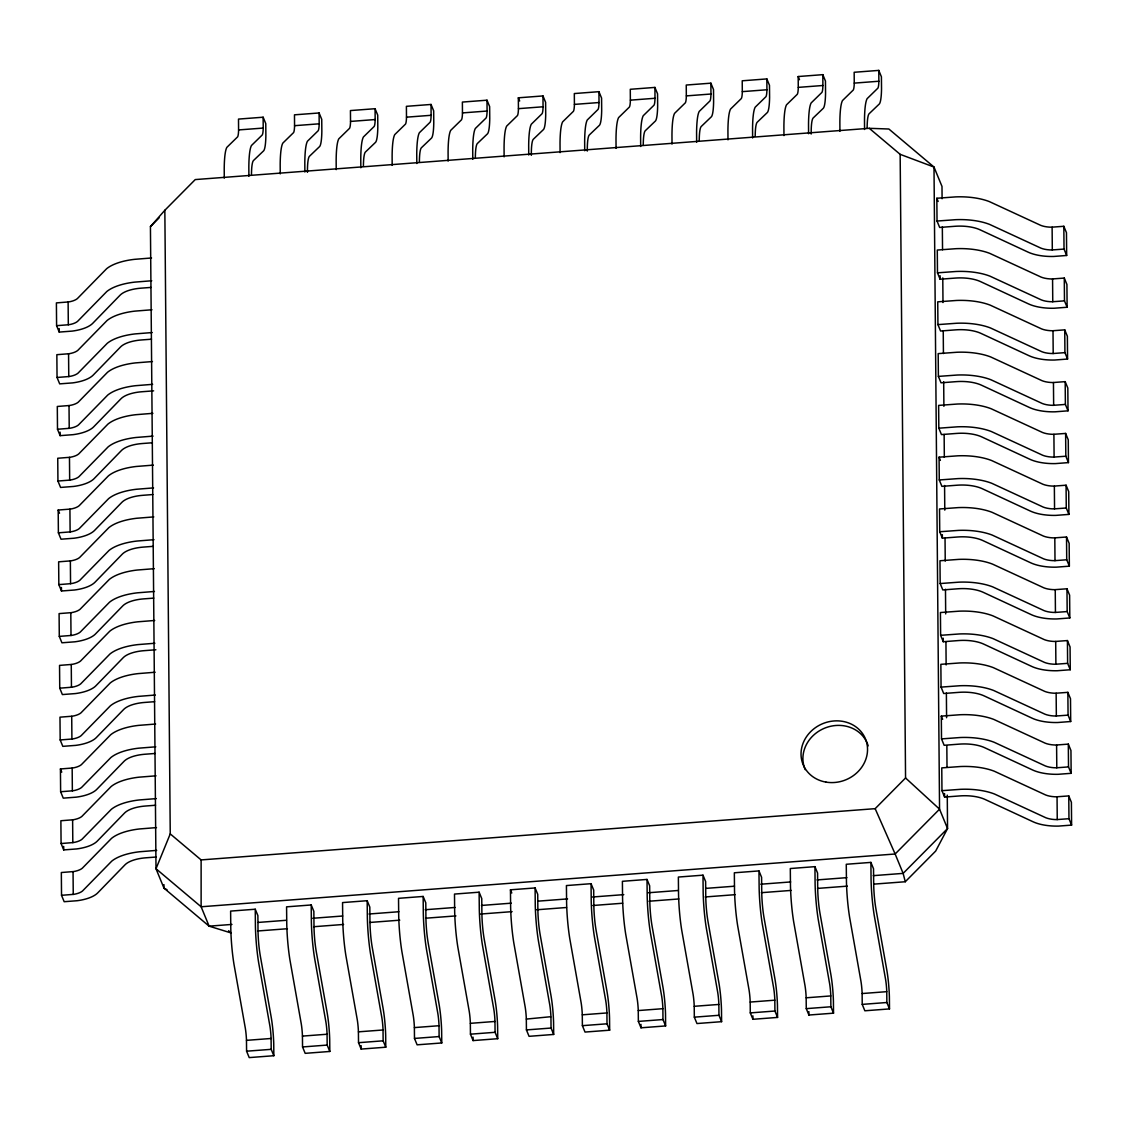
<?xml version="1.0" encoding="UTF-8"?>
<svg xmlns="http://www.w3.org/2000/svg" width="1128" height="1128" viewBox="0 0 1128 1128"><rect width="100%" height="100%" fill="white"/><g stroke="black" fill="none" stroke-linecap="round" stroke-linejoin="round"><path stroke-width="1.5" d="M251.473 174.516A27.396 4.061 85.7 0 1 253.476 160.543L263.557 150.898A32.021 4.738 85.7 0 0 265.87 135.628L265.771 123.615L263.134 117.213L238.501 119.089L238.586 130.383A16.116 2.383 85.7 0 1 237.613 136.855L226.869 147.345A43.301 6.415 85.7 0 0 224.218 168.777L224.275 178.153M263.134 117.213L263.219 128.507A16.116 2.383 85.7 0 1 262.232 134.979L251.502 145.47A43.301 6.415 85.7 0 0 248.837 166.902L248.893 176.278M307.45 172.344A27.396 4.061 85.7 0 1 309.439 156.298L319.52 146.64A32.021 4.738 85.7 0 0 321.847 131.37L321.734 119.356L319.097 112.969L294.478 114.83L294.563 126.124A16.116 2.383 85.7 0 1 293.576 132.596L282.846 143.087A43.301 6.415 85.7 0 0 280.181 164.519L280.238 173.895M319.097 112.969L319.182 124.249A16.116 2.383 85.7 0 1 318.195 130.721L307.465 141.212A43.301 6.415 85.7 0 0 304.814 162.643L304.87 172.02M363.413 165.999A27.396 4.061 85.7 0 1 365.416 152.04L375.483 142.396A32.021 4.738 85.7 0 0 377.809 127.112L377.711 115.098L375.074 108.711L350.441 110.572L350.526 121.866A16.116 2.383 85.7 0 1 349.539 128.338L338.809 138.829A43.301 6.415 85.7 0 0 336.158 160.261L336.214 169.637M375.074 108.711L375.159 119.991A16.116 2.383 85.7 0 1 374.172 126.463L363.442 136.953A43.301 6.415 85.7 0 0 360.777 158.399L360.833 167.762M419.39 161.755A27.396 4.061 85.7 0 1 421.379 147.782L431.46 138.138A32.021 4.738 85.7 0 0 433.772 122.853L433.674 110.84L431.037 104.453L406.404 106.328L406.489 117.608A16.116 2.383 85.7 0 1 405.516 124.08L394.786 134.57A43.301 6.415 85.7 0 0 392.121 156.002L392.177 165.379M431.037 104.453L431.122 115.733A16.116 2.383 85.7 0 1 430.135 122.205L419.404 132.695A43.301 6.415 85.7 0 0 416.74 154.141L416.81 163.504M475.353 157.497A27.396 4.061 85.7 0 1 477.356 143.524L487.423 133.88A32.021 4.738 85.7 0 0 489.749 118.609L489.637 106.582L487 100.195L462.381 102.07L462.466 113.35A16.116 2.383 85.7 0 1 461.479 119.822L450.749 130.312A43.301 6.415 85.7 0 0 448.084 151.758L448.14 161.121M487 100.195L487.084 111.475A16.116 2.383 85.7 0 1 486.112 117.961L475.381 128.437A43.301 6.415 85.7 0 0 472.717 149.883L472.773 159.26M531.33 155.326A27.396 4.061 85.7 0 1 533.318 139.266L543.4 129.621A32.021 4.738 85.7 0 0 545.712 114.351L545.614 102.338L542.977 95.936L518.344 97.812L518.429 109.092A16.116 2.383 85.7 0 1 517.456 115.564L506.712 126.054A43.301 6.415 85.7 0 0 504.061 147.5L504.117 156.862M542.977 95.936L543.061 107.23A16.116 2.383 85.7 0 1 542.074 113.702L531.344 124.193A43.301 6.415 85.7 0 0 528.679 145.625L528.736 155.001M587.293 151.067A27.396 4.061 85.7 0 1 589.281 135.007L599.363 125.363A32.021 4.738 85.7 0 0 601.689 110.093L601.576 98.08L598.94 91.678L574.321 93.553L574.406 104.848A16.116 2.383 85.7 0 1 573.419 111.319L562.689 121.81A43.301 6.415 85.7 0 0 560.024 143.242L560.08 152.618M598.94 91.678L599.024 102.972A16.116 2.383 85.7 0 1 598.037 109.444L587.307 119.935A43.301 6.415 85.7 0 0 584.656 141.367L584.713 150.743M643.256 144.722A27.396 4.061 85.7 0 1 645.258 130.749L655.326 121.105A32.021 4.738 85.7 0 0 657.652 105.835L657.553 93.821L654.917 87.42L630.284 89.295L630.369 100.589A16.116 2.383 85.7 0 1 629.382 107.061L618.652 117.552A43.301 6.415 85.7 0 0 616.001 138.984L616.057 148.36M654.917 87.42L655.001 98.714A16.116 2.383 85.7 0 1 654.014 105.186L643.284 115.676A43.301 6.415 85.7 0 0 640.619 137.108L640.676 146.485M699.233 140.464A27.396 4.061 85.7 0 1 701.221 126.505L711.303 116.847A32.021 4.738 85.7 0 0 713.615 101.576L713.516 89.563L710.88 83.176L686.247 85.037L686.332 96.331A16.116 2.383 85.7 0 1 685.359 102.803L674.629 113.293A43.301 6.415 85.7 0 0 671.964 134.725L672.02 144.102M710.88 83.176L710.964 94.456A16.116 2.383 85.7 0 1 709.977 100.928L699.247 111.418A43.301 6.415 85.7 0 0 696.582 132.85L696.653 142.227M755.196 136.22A27.396 4.061 85.7 0 1 757.198 122.247L767.266 112.603A32.021 4.738 85.7 0 0 769.592 97.318L769.479 85.305L766.843 78.918L742.224 80.793L742.309 92.073A16.116 2.383 85.7 0 1 741.322 98.545L730.591 109.035A43.301 6.415 85.7 0 0 727.927 130.467L727.983 139.844M766.843 78.918L766.927 90.198A16.116 2.383 85.7 0 1 765.954 96.67L755.224 107.16A43.301 6.415 85.7 0 0 752.559 128.606L752.616 137.968M811.173 134.049A27.396 4.061 85.7 0 1 813.161 117.989L823.243 108.344A32.021 4.738 85.7 0 0 825.555 93.06L825.456 81.047L822.82 74.659L798.187 76.535L798.271 87.815A16.116 2.383 85.7 0 1 797.299 94.287L786.554 104.777A43.301 6.415 85.7 0 0 783.904 126.223L783.96 135.586M822.82 74.659L822.904 85.939A16.116 2.383 85.7 0 1 821.917 92.411L811.187 102.902A43.301 6.415 85.7 0 0 808.522 124.348L808.579 133.71M867.136 127.704A27.396 4.061 85.7 0 1 869.124 113.731L879.205 104.086A32.021 4.738 85.7 0 0 881.532 88.816L881.419 76.803L878.782 70.401L854.164 72.277L854.249 83.557A16.116 2.383 85.7 0 1 853.261 90.028L842.531 100.519A43.301 6.415 85.7 0 0 839.866 121.965L839.923 131.327M878.782 70.401L878.867 81.681A16.116 2.383 85.7 0 1 877.88 88.167L867.15 98.644A43.301 6.415 85.7 0 0 864.499 120.09L864.556 129.466M942.091 198.739L941.993 186.43L933.998 167.043L888.864 129.015L869.265 128.31L195.243 179.578L164.843 210.259L170.243 833.888L156.002 868.743L163.983 888.145L209.117 926.159L231.254 932.997L228.561 930.727M231.959 924.424L209.117 926.159L201.122 906.771L156.002 868.743L150.433 226.615L164.843 210.259M150.433 226.615L159.076 217.901M170.243 833.888L201.122 859.917L875.159 808.663L905.558 777.967L900.158 154.339L869.265 128.31M873.678 884.14L905.276 881.743L935.676 851.062L947.548 828.558L947.266 795.127M151.053 287.414L140.944 288.176A27.396 11.21 -0.5 0 0 120.047 295.226L92.792 323.257A32.021 13.099 -0.5 0 1 72.22 331.096L59.234 332.083L56.597 325.682L56.4 302.896L68.625 301.937A16.116 6.599 -0.5 0 0 77.338 298.624L106.61 268.732A43.301 17.724 -0.5 0 1 134.5 259.341L151.547 257.974M56.597 325.682L68.822 324.723A16.116 6.599 -0.5 0 0 77.536 321.409L106.807 291.517A43.301 17.724 -0.5 0 1 134.697 282.127L151.744 280.759M151.505 339.204L141.395 339.965A27.396 11.21 -0.5 0 0 120.499 347.001L93.243 375.046A32.021 13.099 -0.5 0 1 72.671 382.885L59.685 383.873L57.049 377.471L56.851 354.685L69.076 353.727A16.116 6.599 -0.5 0 0 77.79 350.399L107.061 320.521A43.301 17.724 -0.5 0 1 134.951 311.116L151.998 309.763M57.049 377.471L69.273 376.512A16.116 6.599 -0.5 0 0 77.987 373.185L107.259 343.307A43.301 17.724 -0.5 0 1 135.148 333.902L152.195 332.548M153.634 390.852L141.832 391.754A27.396 11.21 -0.5 0 0 120.95 398.79L93.68 426.835A32.021 13.099 -0.5 0 1 73.108 434.661L60.136 435.648L57.5 429.26L57.302 406.475L69.513 405.502A16.116 6.599 -0.5 0 0 78.241 402.188L107.512 372.296A43.301 17.724 -0.5 0 1 135.388 362.906L152.449 361.552M57.5 429.26L69.71 428.287A16.116 6.599 -0.5 0 0 78.438 424.974L107.71 395.082A43.301 17.724 -0.5 0 1 135.586 385.691L152.647 384.338M152.393 442.768L142.283 443.53A27.396 11.21 -0.5 0 0 121.401 450.565L94.132 478.61A32.021 13.099 -0.5 0 1 73.56 486.45L60.574 487.437L57.937 481.036L57.739 458.25L69.964 457.291A16.116 6.599 -0.5 0 0 78.678 453.978L107.95 424.086A43.301 17.724 -0.5 0 1 135.839 414.695L152.9 413.327M57.937 481.036L70.162 480.077A16.116 6.599 -0.5 0 0 78.875 476.763L108.147 446.871A43.301 17.724 -0.5 0 1 136.037 437.481L153.098 436.113M152.844 494.543L142.734 495.319A27.396 11.21 -0.5 0 0 121.852 502.355L94.583 530.4A32.021 13.099 -0.5 0 1 74.011 538.225L61.025 539.212L58.388 532.825L58.191 510.039L70.415 509.08A16.116 6.599 -0.5 0 0 79.129 505.753L108.401 475.875A43.301 17.724 -0.5 0 1 136.291 466.47L153.352 465.117M58.388 532.825L70.613 531.866A16.116 6.599 -0.5 0 0 79.327 528.538L108.598 498.661A43.301 17.724 -0.5 0 1 136.488 489.256L153.549 487.902M153.295 546.333L143.185 547.108A27.396 11.21 -0.5 0 0 122.289 554.144L95.034 582.189A32.021 13.099 -0.5 0 1 74.462 590.014L61.476 591.001L58.839 584.614L58.642 561.829L70.867 560.856A16.116 6.599 -0.5 0 0 79.58 557.542L108.852 527.65A43.301 17.724 -0.5 0 1 136.742 518.26L153.803 516.906M58.839 584.614L71.064 583.641A16.116 6.599 -0.5 0 0 79.778 580.328L109.049 550.436A43.301 17.724 -0.5 0 1 136.939 541.045L154 539.692M153.746 598.122L143.637 598.883A27.396 11.21 -0.5 0 0 122.74 605.919L95.485 633.964A32.021 13.099 -0.5 0 1 74.913 641.804L61.927 642.791L59.29 636.389L59.093 613.604L71.318 612.645A16.116 6.599 -0.5 0 0 80.032 609.317L109.303 579.439A43.301 17.724 -0.5 0 1 137.193 570.035L154.24 568.681M59.29 636.389L71.515 635.431A16.116 6.599 -0.5 0 0 80.229 632.103L109.501 602.225A43.301 17.724 -0.5 0 1 137.39 592.82L154.437 591.467M155.875 649.77L144.088 650.673A27.396 11.21 -0.5 0 0 123.192 657.709L95.922 685.754A32.021 13.099 -0.5 0 1 75.35 693.579L62.378 694.566L59.742 688.179L59.544 665.393L71.755 664.42A16.116 6.599 -0.5 0 0 80.483 661.107L109.754 631.215A43.301 17.724 -0.5 0 1 137.63 621.824L154.691 620.471M59.742 688.179L71.952 687.206A16.116 6.599 -0.5 0 0 80.68 683.892L109.952 654A43.301 17.724 -0.5 0 1 137.827 644.61L154.888 643.256M154.635 701.686L144.525 702.448A27.396 11.21 -0.5 0 0 123.643 709.498L96.373 737.529A32.021 13.099 -0.5 0 1 75.802 745.368L62.815 746.355L60.179 739.954L59.981 717.168L72.206 716.209A16.116 6.599 -0.5 0 0 80.934 712.896L110.192 683.004A43.301 17.724 -0.5 0 1 138.081 673.613L155.142 672.246M60.179 739.954L72.403 738.995A16.116 6.599 -0.5 0 0 81.131 735.682L110.389 705.79A43.301 17.724 -0.5 0 1 138.279 696.399L155.34 695.031M155.086 753.476L144.976 754.237A27.396 11.21 -0.5 0 0 124.094 761.273L96.825 789.318A32.021 13.099 -0.5 0 1 76.253 797.158L63.267 798.145L60.63 791.743L60.433 768.958L72.657 767.999A16.116 6.599 -0.5 0 0 81.371 764.671L110.643 734.793A43.301 17.724 -0.5 0 1 138.532 725.389L155.593 724.035M60.63 791.743L72.855 790.784A16.116 6.599 -0.5 0 0 81.569 787.457L110.84 757.579A43.301 17.724 -0.5 0 1 138.73 748.174L155.791 746.821M155.537 805.251L145.427 806.026A27.396 11.21 -0.5 0 0 124.531 813.062L97.276 841.107A32.021 13.099 -0.5 0 1 76.704 848.933L63.718 849.92L61.081 843.532L60.884 820.747L73.108 819.774A16.116 6.599 -0.5 0 0 81.822 816.46L111.094 786.568A43.301 17.724 -0.5 0 1 138.984 777.178L156.045 775.824M61.081 843.532L73.306 842.56A16.116 6.599 -0.5 0 0 82.02 839.246L111.291 809.354A43.301 17.724 -0.5 0 1 139.181 799.963L156.242 798.61M155.988 857.04L145.879 857.802A27.396 11.21 -0.5 0 0 124.982 864.838L97.727 892.882A32.021 13.099 -0.5 0 1 77.155 900.722L64.169 901.709L61.532 895.308L61.335 872.522L73.56 871.563A16.116 6.599 -0.5 0 0 82.273 868.25L111.545 838.358A43.301 17.724 -0.5 0 1 139.435 828.967L156.482 827.6M61.532 895.308L73.757 894.349A16.116 6.599 -0.5 0 0 82.471 891.035L111.742 861.143A43.301 17.724 -0.5 0 1 139.632 851.753L156.679 850.385M238.6 129.931L263.219 128.07M294.563 125.687L319.196 123.812M350.54 121.429L375.159 119.554M406.503 117.171L431.136 115.296M462.48 112.913L487.099 111.037M518.443 108.655L543.061 106.779M574.406 104.396L599.038 102.535M630.383 100.152L655.001 98.277M686.346 95.894L710.978 94.019M742.323 91.636L766.941 89.761M798.286 87.378L822.904 85.502M854.249 83.12L878.881 81.244M936.832 198.26L955.67 196.892A43.301 17.724 -0.5 0 1 989.369 201.602L1040.749 225.36A16.116 6.599 -0.5 0 0 1051.578 227.193L1063.831 226.291L1066.468 232.692L1066.665 255.478L1053.679 256.465A32.021 13.099 -0.5 0 1 1028.101 252.136L980.077 229.816A27.396 11.21 -0.5 0 0 954.838 226.291L939.666 227.447L937.03 221.046L936.832 198.26L938.158 201.461M937.03 221.046L955.853 219.678A43.301 17.724 -0.5 0 1 989.566 224.387L1040.947 248.146A16.116 6.599 -0.5 0 0 1051.775 249.979L1064.028 249.076L1066.665 255.478M937.481 272.835L956.304 271.467A43.301 17.724 -0.5 0 1 990.017 276.177L1041.384 299.921A16.116 6.599 -0.5 0 0 1052.227 301.754L1064.479 300.866L1067.116 307.253L1054.13 308.24A32.021 13.099 -0.5 0 1 1028.553 303.925L980.528 281.605A27.396 11.21 -0.5 0 0 955.289 278.08L940.117 279.222L937.481 272.835L937.283 250.049L956.107 248.682A43.301 17.724 -0.5 0 1 989.82 253.391L1041.186 277.135A16.116 6.599 -0.5 0 0 1052.029 278.968L1064.282 278.08L1066.919 284.467L1067.116 307.253M937.932 324.61L956.755 323.243A43.301 17.724 -0.5 0 1 990.455 327.952L1041.835 351.71A16.116 6.599 -0.5 0 0 1052.678 353.543L1064.931 352.641L1067.567 359.042L1054.581 360.029A32.021 13.099 -0.5 0 1 1029.004 355.701L980.979 333.394A27.396 11.21 -0.5 0 0 955.726 329.855L940.569 331.012L937.932 324.61L937.735 301.839L956.558 300.457A43.301 17.724 -0.5 0 1 990.257 305.166L1041.638 328.925A16.116 6.599 -0.5 0 0 1052.48 330.758L1064.733 329.855L1067.37 336.257L1067.567 359.042M938.383 376.399L957.207 375.032A43.301 17.724 -0.5 0 1 990.906 379.741L1042.286 403.5A16.116 6.599 -0.5 0 0 1053.129 405.333L1065.382 404.43L1068.019 410.832L1055.033 411.819A32.021 13.099 -0.5 0 1 1029.441 407.49L981.43 385.17A27.396 11.21 -0.5 0 0 956.177 381.645L941.02 382.801L938.383 376.399L938.186 353.614L957.009 352.246A43.301 17.724 -0.5 0 1 990.708 356.956L1042.089 380.714A16.116 6.599 -0.5 0 0 1052.932 382.547L1065.185 381.645L1067.821 388.046L1068.019 410.832M938.82 428.189L957.658 426.807A43.301 17.724 -0.5 0 1 991.357 431.531L1042.737 455.275A16.116 6.599 -0.5 0 0 1053.58 457.108L1065.819 456.22L1068.456 462.607L1055.47 463.594A32.021 13.099 -0.5 0 1 1029.892 459.279L981.868 436.959A27.396 11.21 -0.5 0 0 956.629 433.42L941.457 434.576L938.82 428.189L938.623 405.403L957.46 404.021A43.301 17.724 -0.5 0 1 991.159 408.745L1042.54 432.489A16.116 6.599 -0.5 0 0 1053.383 434.322L1065.622 433.434L1068.258 439.821L1068.456 462.607M939.074 457.178L957.912 455.811A43.301 17.724 -0.5 0 1 991.611 460.52L1042.991 484.279A16.116 6.599 -0.5 0 0 1053.834 486.112L1066.073 485.209L1068.709 491.611L1068.907 514.396L1055.921 515.383A32.021 13.099 -0.5 0 1 1030.343 511.054L982.319 488.734A27.396 11.21 -0.5 0 0 957.08 485.209L941.908 486.365L939.271 479.964L939.074 457.178L940.399 460.379M939.271 479.964L958.109 478.596A43.301 17.724 -0.5 0 1 991.808 483.306L1043.188 507.064A16.116 6.599 -0.5 0 0 1054.031 508.897L1066.27 507.995L1068.907 514.396M939.723 531.753L958.546 530.386A43.301 17.724 -0.5 0 1 992.259 535.095L1043.626 558.854A16.116 6.599 -0.5 0 0 1054.468 560.672L1066.721 559.784L1069.358 566.171L1056.372 567.158A32.021 13.099 -0.5 0 1 1030.795 562.844L982.77 540.524A27.396 11.21 -0.5 0 0 957.531 536.999L942.359 538.155L939.723 531.753L939.525 508.968L958.349 507.6A43.301 17.724 -0.5 0 1 992.062 512.309L1043.428 536.068A16.116 6.599 -0.5 0 0 1054.271 537.901L1066.524 536.999L1069.161 543.386L1069.358 566.171M940.174 583.543L958.997 582.161A43.301 17.724 -0.5 0 1 992.696 586.87L1044.077 610.629A16.116 6.599 -0.5 0 0 1054.92 612.462L1067.173 611.573L1069.809 617.961L1056.823 618.948A32.021 13.099 -0.5 0 1 1031.246 614.633L983.221 592.313A27.396 11.21 -0.5 0 0 957.982 588.774L942.811 589.93L940.174 583.543L939.976 560.757L958.8 559.375A43.301 17.724 -0.5 0 1 992.499 564.099L1043.879 587.843A16.116 6.599 -0.5 0 0 1054.722 589.676L1066.975 588.788L1069.612 595.175L1069.809 617.961M940.625 635.318L959.449 633.95A43.301 17.724 -0.5 0 1 993.148 638.659L1044.528 662.418A16.116 6.599 -0.5 0 0 1055.371 664.251L1067.624 663.349L1070.26 669.75L1057.274 670.737A32.021 13.099 -0.5 0 1 1031.683 666.408L983.672 644.088A27.396 11.21 -0.5 0 0 958.419 640.563L943.262 641.719L940.625 635.318L940.428 612.532L959.251 611.164A43.301 17.724 -0.5 0 1 992.95 615.874L1044.331 639.632A16.116 6.599 -0.5 0 0 1055.173 641.465L1067.426 640.563L1070.063 646.964L1070.26 669.75M941.062 687.107L959.9 685.739A43.301 17.724 -0.5 0 1 993.599 690.449L1044.979 714.193A16.116 6.599 -0.5 0 0 1055.822 716.026L1068.061 715.138L1070.698 721.525L1057.711 722.512A32.021 13.099 -0.5 0 1 1032.134 718.198L984.11 695.877A27.396 11.21 -0.5 0 0 958.87 692.352L943.699 693.494L941.062 687.107L940.865 664.321L959.702 662.954A43.301 17.724 -0.5 0 1 993.401 667.663L1044.782 691.408A16.116 6.599 -0.5 0 0 1055.625 693.241L1067.863 692.352L1070.5 698.74L1070.698 721.525M941.316 716.111L960.154 714.729A43.301 17.724 -0.5 0 1 993.853 719.438L1045.233 743.197A16.116 6.599 -0.5 0 0 1056.076 745.03L1068.315 744.127L1070.951 750.529L1071.149 773.315L1058.163 774.301A32.021 13.099 -0.5 0 1 1032.585 769.973L984.561 747.667A27.396 11.21 -0.5 0 0 959.322 744.127L944.15 745.284L941.513 738.896L941.316 716.111L942.641 719.297M941.513 738.896L960.351 737.515A43.301 17.724 -0.5 0 1 994.05 742.224L1045.43 765.982A16.116 6.599 -0.5 0 0 1056.273 767.815L1068.512 766.913L1071.149 773.315M941.965 790.672L960.788 789.304A43.301 17.724 -0.5 0 1 994.501 794.013L1045.867 817.772A16.116 6.599 -0.5 0 0 1056.71 819.605L1068.963 818.702L1071.6 825.104L1058.614 826.091A32.021 13.099 -0.5 0 1 1033.036 821.762L985.012 799.442A27.396 11.21 -0.5 0 0 959.773 795.917L944.601 797.073L941.965 790.672L941.767 767.886L960.591 766.518A43.301 17.724 -0.5 0 1 994.304 771.228L1045.67 794.986A16.116 6.599 -0.5 0 0 1056.513 796.819L1068.766 795.917L1071.403 802.318L1071.6 825.104M255.252 909.224L230.62 911.1L230.789 928.555A43.301 6.415 85.7 0 0 233.947 964.102L245.326 1028.228A16.116 2.383 85.7 0 1 246.468 1039.847L246.581 1051.197L249.217 1057.599L273.836 1055.723L273.737 1043.71A32.021 4.738 85.7 0 0 271.044 1016.286L260.371 956.276A27.396 4.061 85.7 0 1 258.002 929.655L257.889 915.612L255.252 909.224L255.421 926.68A43.301 6.415 85.7 0 0 258.58 962.226L269.959 1026.353A16.116 2.383 85.7 0 1 271.087 1037.971L271.199 1049.336L273.836 1055.723M311.215 904.966L286.582 906.841L286.766 924.297A43.301 6.415 85.7 0 0 289.924 959.843L301.289 1023.97A16.116 2.383 85.7 0 1 302.431 1035.589L302.544 1046.953L305.18 1053.34L329.813 1051.465L329.7 1039.452A32.021 4.738 85.7 0 0 327.021 1012.027L316.333 952.018A27.396 4.061 85.7 0 1 313.979 925.397L313.852 911.353L311.215 904.966L311.384 922.422A43.301 6.415 85.7 0 0 314.543 957.968L325.921 1022.095A16.116 2.383 85.7 0 1 327.064 1033.727L327.176 1045.078L329.813 1051.465M367.178 900.708L342.559 902.583L342.729 920.039A43.301 6.415 85.7 0 0 345.887 955.585L357.266 1019.712A16.116 2.383 85.7 0 1 358.408 1031.344L358.521 1042.695L361.157 1049.082L385.776 1047.207L385.677 1035.194A32.021 4.738 85.7 0 0 382.984 1007.769L372.31 947.76A27.396 4.061 85.7 0 1 369.942 921.139L369.815 907.109L367.178 900.708L367.361 918.164A43.301 6.415 85.7 0 0 370.506 953.71L381.884 1017.837A16.116 2.383 85.7 0 1 383.026 1029.469L383.139 1040.82L385.776 1047.207M423.155 896.45L398.522 898.325L398.706 915.781A43.301 6.415 85.7 0 0 401.85 951.327L413.229 1015.454A16.116 2.383 85.7 0 1 414.371 1027.086L414.484 1038.437L417.12 1044.824L441.753 1042.963L441.64 1030.95A32.021 4.738 85.7 0 0 438.947 1003.511L428.273 943.501A27.396 4.061 85.7 0 1 425.905 916.881L425.792 902.851L423.155 896.45L423.324 913.906A43.301 6.415 85.7 0 0 426.483 949.452L437.861 1013.578A16.116 2.383 85.7 0 1 439.004 1025.211L439.116 1036.561L441.753 1042.963M479.118 892.192L454.499 894.067L454.669 911.523A43.301 6.415 85.7 0 0 457.827 947.069L469.206 1011.196A16.116 2.383 85.7 0 1 470.334 1022.828L470.446 1034.179L473.083 1040.58L497.716 1038.705L497.617 1026.691A32.021 4.738 85.7 0 0 494.924 999.253L484.236 939.257A27.396 4.061 85.7 0 1 481.882 912.622L481.755 898.593L479.118 892.192L479.301 909.647A43.301 6.415 85.7 0 0 482.446 945.193L493.824 1009.334A16.116 2.383 85.7 0 1 494.966 1020.953L495.079 1032.303L497.716 1038.705M510.462 889.809L535.095 887.947L537.732 894.335L537.844 908.364A27.396 4.061 85.7 0 0 540.213 934.999L550.887 995.009A32.021 4.738 85.7 0 1 553.58 1022.433L553.679 1034.447L529.06 1036.322L526.423 1029.92L526.311 1018.57A16.116 2.383 85.7 0 0 525.169 1006.951L513.79 942.811A43.301 6.415 85.7 0 1 510.631 907.264L510.462 889.809L511.788 893.009M591.058 883.689L566.425 885.565L566.609 903.02A43.301 6.415 85.7 0 0 569.767 938.552L581.131 1002.693A16.116 2.383 85.7 0 1 582.274 1014.312L582.386 1025.662L585.023 1032.064L609.656 1030.188L609.543 1018.175A32.021 4.738 85.7 0 0 606.864 990.751L596.176 930.741A27.396 4.061 85.7 0 1 593.821 904.12L593.695 890.077L591.058 883.689L591.227 901.145A43.301 6.415 85.7 0 0 594.385 936.691L605.764 1000.818A16.116 2.383 85.7 0 1 606.906 1012.436L607.019 1023.801L609.656 1030.188M647.021 879.431L622.402 881.306L622.571 898.762A43.301 6.415 85.7 0 0 625.73 934.308L637.109 998.435A16.116 2.383 85.7 0 1 638.251 1010.053L638.363 1021.418L641 1027.805L665.619 1025.93L665.52 1013.917A32.021 4.738 85.7 0 0 662.827 986.492L652.139 926.483A27.396 4.061 85.7 0 1 649.784 899.862L649.657 885.818L647.021 879.431L647.204 896.887A43.301 6.415 85.7 0 0 650.348 932.433L661.727 996.56A16.116 2.383 85.7 0 1 662.869 1008.178L662.982 1019.543L665.619 1025.93M702.998 875.173L678.365 877.048L678.548 894.504A43.301 6.415 85.7 0 0 681.693 930.05L693.071 994.177A16.116 2.383 85.7 0 1 694.213 1005.795L694.326 1017.16L696.963 1023.547L721.596 1021.672L721.483 1009.659A32.021 4.738 85.7 0 0 718.79 982.234L708.116 922.225A27.396 4.061 85.7 0 1 705.747 895.604L705.634 881.574L702.998 875.173L703.167 892.629A43.301 6.415 85.7 0 0 706.325 928.175L717.704 992.302A16.116 2.383 85.7 0 1 718.846 1003.934L718.959 1015.285L721.596 1021.672M758.961 870.915L734.342 872.79L734.511 890.246A43.301 6.415 85.7 0 0 737.67 925.792L749.048 989.919A16.116 2.383 85.7 0 1 750.176 1001.551L750.289 1012.902L752.926 1019.289L777.559 1017.428L777.46 1005.4A32.021 4.738 85.7 0 0 774.767 977.976L764.079 917.966A27.396 4.061 85.7 0 1 761.724 891.346L761.597 877.316L758.961 870.915L759.144 888.37A43.301 6.415 85.7 0 0 762.288 923.917L773.667 988.043A16.116 2.383 85.7 0 1 774.809 999.676L774.922 1011.026L777.559 1017.428M814.938 866.656L790.305 868.532L790.474 885.988A43.301 6.415 85.7 0 0 793.633 921.534L805.011 985.66A16.116 2.383 85.7 0 1 806.153 997.293L806.266 1008.644L808.903 1015.031L833.521 1013.17L833.423 1001.156A32.021 4.738 85.7 0 0 830.73 973.718L820.056 913.708A27.396 4.061 85.7 0 1 817.687 887.087L817.574 873.058L814.938 866.656L815.107 884.112A43.301 6.415 85.7 0 0 818.265 919.658L829.644 983.785A16.116 2.383 85.7 0 1 830.772 995.418L830.885 1006.768L833.521 1013.17M870.901 862.398L846.268 864.274L846.451 881.729A43.301 6.415 85.7 0 0 849.61 917.275L860.974 981.402A16.116 2.383 85.7 0 1 862.116 993.035L862.229 1004.385L864.866 1010.787L889.499 1008.911L889.386 996.898A32.021 4.738 85.7 0 0 886.707 969.474L876.019 909.464A27.396 4.061 85.7 0 1 873.664 882.829L873.537 868.8L870.901 862.398L871.07 879.854A43.301 6.415 85.7 0 0 874.228 915.4L885.607 979.541A16.116 2.383 85.7 0 1 886.749 991.159L886.862 1002.51L889.499 1008.911M258.312 922.422L286.427 920.279M312.78 918.277L342.658 916.006M369.011 914.004L398.875 911.734M425.228 909.732L455.106 907.462M481.459 905.446L511.322 903.175M537.675 901.173L567.553 898.903M592.144 897.028L623.77 894.631M648.374 892.756L678.238 890.485M706.354 888.342L734.469 886.213M760.822 884.211L790.686 881.941M817.039 879.925L846.902 877.654M873.269 875.652L903.133 873.382L947.548 828.558L939.553 809.157L933.998 167.043L900.158 154.339M257.579 930.995L287.414 928.725M313.753 926.722L343.589 924.452M369.913 922.45L399.763 920.18M426.088 918.178L455.923 915.908M480.5 914.047L512.098 911.635M536.674 909.774L566.51 907.504M592.834 905.502L622.684 903.232M649.009 901.23L678.844 898.96M705.169 896.957L735.019 894.687M761.344 892.685L791.179 890.415M817.518 888.413L847.354 886.143M246.482 1040.354L271.115 1038.479M302.459 1036.096L327.078 1034.235M358.422 1031.838L383.055 1029.977M414.385 1027.594L439.018 1025.719M470.362 1023.336L494.981 1021.46M526.325 1019.077L550.929 1016.695A16.116 2.383 85.7 0 0 549.801 1005.076L538.423 940.949A43.301 6.415 85.7 0 1 535.264 905.403L535.095 887.947M582.302 1014.819L606.92 1012.944M638.265 1010.561L662.897 1008.686M694.228 1006.303L718.86 1004.442M750.205 1002.059L774.823 1000.183M806.167 997.801L830.8 995.925M862.144 993.542L886.763 991.667M246.581 1051.197L271.199 1049.336M302.544 1046.953L327.176 1045.078M358.521 1042.695L383.139 1040.82M414.484 1038.437L439.116 1036.561M470.446 1034.179L495.079 1032.303M526.423 1029.92L551.042 1028.045L553.679 1034.447M582.386 1025.662L607.019 1023.801M638.363 1021.418L662.982 1019.543M694.326 1017.16L718.959 1015.285M750.289 1012.902L774.922 1011.026M806.266 1008.644L830.885 1006.768M862.229 1004.385L886.862 1002.51M167.014 889.71L163.983 888.145L163.955 884.62M905.558 777.967L939.553 809.157L895.139 853.995L201.122 906.771L201.122 859.917M875.159 808.663L895.139 853.995L903.133 873.382L905.276 881.743M798.187 76.535L799.512 79.721M518.344 97.812L519.67 101.012M58.191 510.039L59.516 513.24M60.433 768.958L61.758 772.158M1063.831 226.291L1064.028 249.076M1064.282 278.08L1064.479 300.866M1064.733 329.855L1064.931 352.641M1065.185 381.645L1065.382 404.43M1065.622 433.434L1065.819 456.22M1066.073 485.209L1066.27 507.995M1066.524 536.999L1066.721 559.784M1066.975 588.788L1067.173 611.573M1067.426 640.563L1067.624 663.349M1067.863 692.352L1068.061 715.138M1068.315 744.127L1068.512 766.913M1068.766 795.917L1068.963 818.702M1052.114 227.179L1052.311 249.965M1052.565 278.968L1052.762 301.754M1053.002 330.758L1053.199 353.543M1053.453 382.533L1053.651 405.319M1053.905 434.322L1054.102 457.108M1054.356 486.112L1054.553 508.883M1054.807 537.887L1055.004 560.672M1055.244 589.676L1055.441 612.462M1055.695 641.451L1055.893 664.237M1056.146 693.241L1056.344 716.026M1056.598 745.03L1056.795 767.815M1057.049 796.805L1057.246 819.591M942.331 226.897L942.543 249.767M942.782 277.911L942.994 302.544M943.234 330.687L943.431 353.558M943.685 381.701L943.896 406.334M944.136 434.477L944.333 457.348M944.573 485.505L944.785 510.124M945.038 538.282L945.236 561.152M945.475 589.295L945.687 613.928M945.941 642.072L946.138 664.942M946.378 693.086L946.589 717.718M946.829 745.862L947.012 766.984M940.089 275.726L940.117 279.222M942.331 534.644L942.359 538.155M943.22 638.208L943.262 641.719M944.573 793.562L944.601 797.073M808.875 1011.605L808.903 1015.031M752.898 1015.863L752.926 1019.289M640.958 1024.379L641 1027.805M550.957 1017.202L551.042 1028.045M473.055 1037.14L473.083 1040.58M361.115 1045.656L361.157 1049.082M68.117 302.008L68.314 324.793M68.568 353.797L68.766 376.583M69.019 405.572L69.217 428.358M69.471 457.362L69.668 480.147M69.922 509.151L70.119 531.937M70.359 560.926L70.556 583.712M70.81 612.716L71.008 635.501M71.261 664.505L71.459 687.29M71.713 716.28L71.91 739.066M72.164 768.069L72.361 790.855M72.615 819.859L72.812 842.63M73.052 871.634L73.249 894.419M59.206 328.572L59.234 332.083M60.094 432.151L60.136 435.648M61.448 587.491L61.476 591.001M63.69 846.423L63.718 849.92M805.209 769.634A33.713 30.357 -22.4 0 1 825.625 727.771A33.713 30.357 -22.4 0 1 868.193 745.848M825.936 782.099A33.713 30.357 -22.4 0 0 866.332 741.322A33.713 30.357 -22.4 0 0 810.581 731.762A33.713 30.357 -22.4 0 0 825.936 782.099"/></g></svg>
